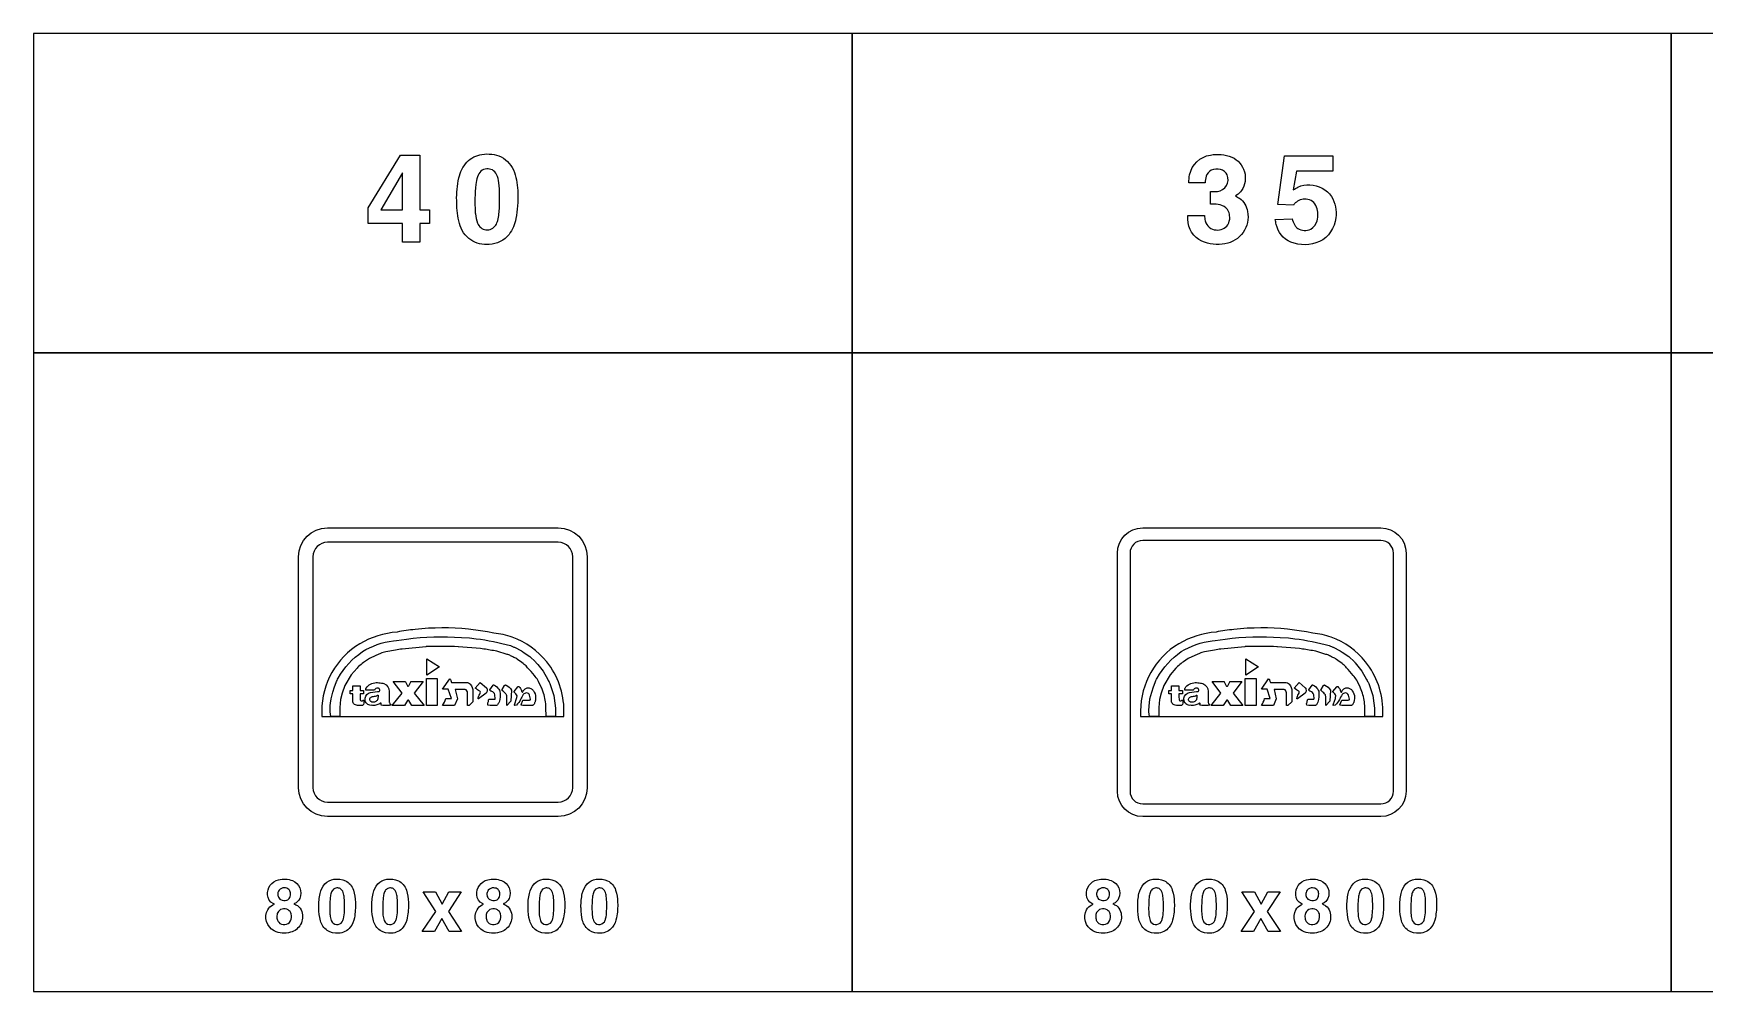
# Model space of a CAD drawing. Extents: x 0 to 18160, y 0 to 2655.
# Drawn here: x 0 to 4633, y 0 to 2655 of the extents above; entities that cross this region are included whole.
import ezdxf

# ---------------------------------------------------------------- set-up
doc = ezdxf.new("R2010")
doc.units = 0
doc.header["$MEASUREMENT"] = 0

msp = doc.modelspace()

# ---------------------------------------------------------------- linework, layer by layer
for points in [[(0, 1770), (2270, 1770), (2270, 2655), (0, 2655)], [(2270, 1770), (4540, 1770), (4540, 2655), (2270, 2655)], [(4540, 1770), (6810, 1770), (6810, 2655), (4540, 2655)], [(927.496, 2171.35), (1017.9, 2317.79), (1070.98, 2317.79), (1070.98, 2166.57), (1097.95, 2166.57), (1097.95, 2128.53), (1070.98, 2128.53), (1070.98, 2076.28), (1023.46, 2076.28), (1023.46, 2128.53), (927.496, 2128.53)], [(1023.46, 2269.13), (963.474, 2166.57), (1023.46, 2166.57)], [(0, 0), (2270, 0), (2270, 1770), (0, 1770)], [(2270, 0), (4540, 0), (4540, 1770), (2270, 1770)], [(4540, 0), (6810, 0), (6810, 1770), (4540, 1770)], [(1090.78, 876.717), (1090.78, 921.627), (1125.72, 899.671)], [(3360.78, 876.717), (3360.78, 921.627), (3395.72, 899.671)], [(1089.39, 793.11), (1089.39, 867.865), (1119.29, 867.865), (1119.29, 793.11)], [(3359.39, 793.11), (3359.39, 867.865), (3389.29, 867.865), (3389.29, 793.11)], [(1115.2, 221.769), (1080.08, 276.319), (1114.84, 276.319), (1133.11, 242.267), (1151.83, 276.319), (1185.98, 276.319), (1150.44, 222.29), (1186.95, 166.272), (1152.4, 166.272), (1132.54, 202.362), (1112.14, 166.272), (1077.99, 166.272)], [(3385.19, 221.769), (3350.07, 276.319), (3384.84, 276.319), (3403.11, 242.267), (3421.83, 276.319), (3455.97, 276.319), (3420.43, 222.29), (3456.95, 166.271), (3422.4, 166.271), (3402.54, 202.361), (3382.14, 166.271), (3347.99, 166.271)]]:
    msp.add_lwpolyline(points, close=True)
for points in [[(1173.29, 2191.65, -0.0563084), (1179.33, 2254.48, -0.130301), (1201.53, 2298.28, -0.174843), (1243.35, 2319.69, -0.147552), (1296.47, 2313.05, -0.192146), (1333.28, 2269.88, -0.0833996), (1342.52, 2212.85, -0.0545507), (1337.51, 2142.08, -0.116773), (1318.43, 2098, -0.221099), (1263.57, 2070.32, -0.162564), (1212.11, 2082.84, -0.174743), (1180.84, 2128.26, -0.0640867), (1173.37, 2186.95)], [(3199.84, 2150.87), (3246.2, 2150.87, 0.0411845), (3248.26, 2135.66, 0.335066), (3278.75, 2110.39, 0.276505), (3310.74, 2124.92, 0.158203), (3316.31, 2145.65, 0.0878221), (3313.34, 2161.57, 0.217575), (3294.82, 2178.43, 0.0882727), (3273.57, 2181.56), (3262.75, 2181.56), (3262.75, 2216.82, 0.0282129), (3282.34, 2217.42, 0.50028), (3309.32, 2262.91, 0.235001), (3290.79, 2277.96, 0.165496), (3265.12, 2275.67, 0.220849), (3250.9, 2259.12, 0.055705), (3248.02, 2240.92), (3203.2, 2240.92, -0.0488003), (3204.97, 2263.51, -0.30773), (3262.59, 2318.01, -0.146685), (3322.07, 2312.08, -0.469869), (3348.61, 2219.31, -0.0891152), (3336.57, 2207.54), (3332.3, 2204.54, -0.0245333), (3343.48, 2198.14, -0.202429), (3365.75, 2161.45, -0.422325), (3303.08, 2072, -0.154301), (3238.98, 2079.19, -0.287878), (3199.96, 2139.89, -0.0143877)], [(1224.67, 2161.12, 0.0124589), (1225.19, 2154.8, 0.0668192), (1230.8, 2129.4, 0.615362), (1281.7, 2123.79, 0.0726881), (1287.15, 2136.83, 0.0588562), (1291.85, 2174.11, 0.0389037), (1290.23, 2241.09, 0.084671), (1283.64, 2264.43, 0.156013), (1272.18, 2276.6, 0.143208), (1256.47, 2279.56, 0.172584), (1240.71, 2273.36, 0.132565), (1230.76, 2257.8, 0.0498315), (1226.21, 2236.08, 0.0368731)], [(3442.43, 2139.57), (3489.39, 2141.35, 0.0452719), (3495.79, 2125.12, 0.0567733), (3500.53, 2118.25, 0.070207), (3504.95, 2114.77, 0.264984), (3540.97, 2112.87, 0.20748), (3558.38, 2135.98, 0.147389), (3557.24, 2174.01, 0.308532), (3527.86, 2195.42, 0.215743), (3498.08, 2185.19, 0.028781), (3492.71, 2178.95), (3450.09, 2180.96), (3467.91, 2315.64), (3601.95, 2315.64), (3601.95, 2273.77), (3501.51, 2273.77), (3492.55, 2221.76, -0.0211252), (3505.46, 2229.3, -0.121371), (3538.8, 2235.15, -0.244671), (3598.59, 2203.2, -0.173069), (3610.16, 2144.07, -0.256779), (3564.98, 2078.08, -0.199585), (3485.44, 2077.01, -0.245625), (3445.16, 2125.91, -0.0170062)], [(815, 485, -0.414213), (735, 565), (735, 1205, -0.414213), (815, 1285), (1455, 1285, -0.414213), (1535, 1205), (1535, 565, -0.414213), (1455, 485)], [(3075, 485, -0.414213), (3005, 555), (3005, 1215, -0.414213), (3075, 1285), (3735, 1285, -0.414213), (3805, 1215), (3805, 555, -0.414213), (3735, 485)], [(815, 525), (1455, 525, 0.414213), (1495, 565), (1495, 1205, 0.414213), (1455, 1245), (815, 1245, 0.414213), (775, 1205), (775, 565, 0.414213)], [(3075, 520), (3735, 520, 0.414213), (3770, 555), (3770, 1215, 0.414213), (3735, 1250), (3075, 1250, 0.414213), (3040, 1215), (3040, 555, 0.414213)], [(799.307, 762.286), (1470.69, 762.286), (1470.7, 777.603, 0.170556), (1422.96, 913.382, 0.141413), (1327.47, 981.705, 0.0603393), (1276.59, 993.437), (1258.72, 996.534, 0.0188135), (1206.31, 1003.93, 0.0541425), (1058.08, 1003.49, 0.0178528), (1008.38, 996.275, 0.111838), (904.901, 963.661, 0.263622), (799.301, 777.573)], [(1186.22, 981.472), (1208.93, 980.263), (1227.06, 977.732, -0.0401113), (1322.32, 958.501), (1331.97, 954.696, -0.00929328), (1333.27, 954.238), (1352.69, 943.754, -0.0451817), (1358.03, 940.439), (1376, 928.238), (1392.1, 913.254, -0.0103097), (1393.9, 910.991), (1397.89, 906.233), (1412.83, 887.784), (1425.79, 864.783, 0.0254753), (1428.65, 859.571, -0.0325671), (1429.84, 857.324, -0.0189868), (1431.47, 853.286), (1441.05, 825.876, -0.0207247), (1442.71, 820.278), (1445.76, 799.321), (1447.53, 784.899, -0.0150402), (1447.46, 762.273), (1420.99, 762.273), (1420.81, 787.269, 0.0815608), (1413.91, 826.972), (1409.2, 840.296), (1407.52, 843.879), (1400.24, 859.401, 0.0553786), (1391.31, 872.838), (1388.78, 876.214, 0.00994778), (1369.89, 897.487, 0.0556278), (1360.56, 906.713), (1357.9, 908.699, 0.00642937), (1341.93, 920.467, 0.0574168), (1332.21, 926.116, -0.0273158), (1325.24, 929.302, 0.0779345), (1315.18, 933.645), (1312.88, 934.425), (1284.97, 942.794), (1275.36, 944.648, 0.0186226), (1239.4, 950.327), (1178.56, 955.657), (1177.09, 955.701), (1167.59, 955.785), (1089.01, 955.745, 0.00482963), (1087.74, 955.677), (1022.07, 949.172, 0.0298617), (1003.72, 946.325), (976.747, 941.314, 0.0715099), (962.31, 936.797), (949.358, 931.703), (931.264, 922.521), (917.826, 914.064, 0.0198164), (914.818, 911.798, 0.011105), (901.512, 901.08, 0.0256405), (897.06, 896.436), (881.233, 878.109), (863.435, 848.088), (856.094, 826.673), (851.319, 809.14), (849.653, 787.029, 0.0308381), (849.569, 780.751, -0.0150218), (849.631, 777.692), (849.457, 762.273), (824.012, 762.273), (822.381, 775.468), (822.327, 777.022), (823.031, 793.087), (823.707, 799.542), (824.932, 811.522), (830.037, 829.779), (834.707, 844.741), (839.23, 856.005, -0.0604219), (845.094, 868.451, -0.114009), (911.807, 941.887, -0.110602), (997.943, 971.751), (1006.1, 972.902), (1034.03, 976.848, -0.0476247)], [(3069.31, 762.286), (3740.69, 762.286), (3740.7, 777.603, 0.170556), (3692.96, 913.382, 0.141413), (3597.47, 981.705, 0.0603393), (3546.59, 993.437), (3528.72, 996.534, 0.0188135), (3476.31, 1003.93, 0.0541425), (3328.08, 1003.49, 0.0178528), (3278.38, 996.275, 0.111838), (3174.9, 963.661, 0.263622), (3069.3, 777.573)], [(3456.22, 981.472), (3478.93, 980.263), (3497.06, 977.732, -0.0401113), (3592.32, 958.501), (3601.97, 954.696, -0.00929328), (3603.27, 954.238), (3622.69, 943.754, -0.0451817), (3628.03, 940.439), (3646, 928.238), (3662.1, 913.254, -0.0103097), (3663.9, 910.991), (3667.89, 906.233), (3682.83, 887.784), (3695.79, 864.783, 0.0254753), (3698.65, 859.571, -0.0325671), (3699.84, 857.324, -0.0189868), (3701.47, 853.286), (3711.05, 825.876, -0.0207247), (3712.71, 820.278), (3715.76, 799.321), (3717.53, 784.899, -0.0150402), (3717.46, 762.273), (3690.99, 762.273), (3690.81, 787.269, 0.0815608), (3683.91, 826.972), (3679.2, 840.296), (3677.52, 843.879), (3670.24, 859.401, 0.0553786), (3661.31, 872.838), (3658.78, 876.214, 0.00994778), (3639.89, 897.487, 0.0556278), (3630.56, 906.713), (3627.9, 908.699, 0.00642937), (3611.93, 920.467, 0.0574168), (3602.21, 926.116, -0.0273158), (3595.24, 929.302, 0.0779345), (3585.18, 933.645), (3582.88, 934.425), (3554.97, 942.794), (3545.36, 944.648, 0.0186226), (3509.4, 950.327), (3448.56, 955.657), (3447.09, 955.701), (3437.59, 955.785), (3359.01, 955.745, 0.00482963), (3357.74, 955.677), (3292.07, 949.172, 0.0298617), (3273.72, 946.325), (3246.75, 941.314, 0.0715099), (3232.31, 936.797), (3219.36, 931.703), (3201.26, 922.521), (3187.83, 914.064, 0.0198164), (3184.82, 911.798, 0.011105), (3171.51, 901.08, 0.0256405), (3167.06, 896.436), (3151.23, 878.109), (3133.43, 848.088), (3126.09, 826.673), (3121.32, 809.14), (3119.65, 787.029, 0.0308381), (3119.57, 780.751, -0.0150218), (3119.63, 777.692), (3119.46, 762.273), (3094.01, 762.273), (3092.38, 775.468), (3092.33, 777.022), (3093.03, 793.087), (3093.71, 799.542), (3094.93, 811.522), (3100.04, 829.779), (3104.71, 844.741), (3109.23, 856.005, -0.0604219), (3115.09, 868.451, -0.114009), (3181.81, 941.887, -0.110602), (3267.94, 971.751), (3276.1, 972.902), (3304.03, 976.848, -0.0476247)], [(913.449, 807.107), (913.449, 807.724), (915.838, 807.713), (915.838, 805.296), (915.838, 798.715, -0.398273), (912.15, 793.119), (910.545, 793.12), (898.452, 793.119, -0.111874), (892.48, 794.244, -0.175872), (885.975, 800.26, -0.136157), (885.287, 804.957), (885.287, 825.236), (877.687, 825.236), (877.687, 834.346), (885.287, 834.346), (885.287, 847.427), (905.605, 847.427), (905.605, 834.346), (914.943, 834.346), (914.943, 825.236), (905.605, 825.236), (905.605, 816.609), (905.73, 809.341, 0.160601), (906.614, 806.975, 0.463382)], [(924.926, 797.702, -0.0967747), (922.225, 800.341, -0.164524), (919.5, 812.851, -0.334343), (934.5, 828.371), (954.1, 831.328, -0.0565197), (955.67, 831.313, 0.0580126), (957.951, 831.313, 0.209314), (959.5, 832.326, 0.192744), (960.301, 836.07, 0.165194), (958.653, 839.652, 0.16499), (956.81, 840.555, 0.0595443), (951.764, 840.771, 0.229572), (947.963, 838.497, -0.02095), (945.318, 835.326), (939.389, 835.228), (921.56, 835.228), (921.619, 839.433, -0.0083336), (922.412, 840.585, -0.254093), (950.56, 856.119, -0.0317652), (965.233, 854.964, -0.0541736), (971.432, 853.515, -0.31296), (986.557, 831.396), (986.326, 805.725, 0.0220169), (986.262, 802.378, 0.112381), (986.645, 800.938, -0.0356084), (988.432, 796.703, 0.0952175), (989.475, 795.584, -0.0198147), (991.293, 794.392, -0.277193), (991.275, 793.244), (986.795, 793.11), (969.043, 793.11), (964.764, 793.218, -0.258822), (963.787, 794.204, -0.0877574), (963.875, 795.964, 0.0368192), (964.094, 797.888, 0.163467), (963.744, 799.13, 0.457905), (961.281, 799.041, -0.0999742), (957.918, 796.756, -0.101867), (946.082, 793.117), (940.707, 793.11, 0.0205106), (935.233, 793.11, -0.208557)], [(1030.29, 859.215, -0.108576), (1031.27, 858.561), (1036.6, 847.382, 0.0401614), (1037.3, 846.297, 0.184638), (1038.75, 845.647, 0.184638), (1040.19, 846.297, 0.0401614), (1040.89, 847.382), (1046.22, 858.561, -0.108548), (1047.2, 859.215), (1080.15, 859.215), (1055.61, 827.197), (1083.02, 793.119), (1049.07, 793.119), (1040.61, 806.324, 0.547493), (1036.88, 806.324), (1028.42, 793.119), (994.469, 793.119), (1021.89, 827.197), (997.341, 859.215)], [(1134.36, 793.11, 0.0514418), (1143.12, 811.745), (1158.82, 811.91), (1150.04, 837.914), (1134.23, 838.228), (1153.96, 866.378, -0.191451), (1155.65, 865.514, -0.0763303), (1156.66, 862.966, 0.0535839), (1157.78, 859.795, 0.0546944), (1159.14, 856.832), (1195.08, 856.715), (1199.9, 856.715, -0.207843), (1211.15, 851.497, -0.189366), (1218.43, 832.125), (1218.31, 802.854), (1207.76, 793.11), (1203.26, 793.11, -0.0264421), (1203.3, 794.327), (1203.43, 796.381), (1203.44, 827.534, 0.303844), (1196.92, 837.27), (1169.11, 836.831), (1175.21, 810.918), (1167.28, 793.11)], [(1234.18, 811.556, -0.229151), (1232.73, 811.528, -0.112341), (1232.62, 813.379, -0.0123559), (1233.63, 816.321), (1234.06, 817.991, -0.0481292), (1237.31, 824.558, 0.122018), (1238.89, 830.048, 0.199377), (1237.68, 832.601, -0.0789936), (1224.98, 841.138), (1238.87, 856.362), (1255.84, 842.043, -0.0652374), (1256.94, 840.566, -0.0759991), (1257.56, 838.073, -0.110017), (1257.2, 830.071, -0.162321), (1255.09, 826.966)], [(1284.03, 793.11), (1277.78, 793.11), (1265.87, 793.11), (1259.72, 793.89, -0.111945), (1259.98, 800.004, -0.0106235), (1261.11, 803.931, 0.0415124), (1261.44, 806.475, -0.0800032), (1261.93, 808.677, -0.246552), (1263.49, 809.89), (1279.59, 810.234, 0.0225209), (1279.98, 811.391), (1279.06, 822.622, 0.227662), (1275.42, 828.733, 0.0324103), (1270.78, 831.358, 0.0375462), (1267.98, 832.782, -0.0649898), (1266.17, 833.611, -0.363513), (1265.25, 836.466), (1274.39, 849.341, -0.170762), (1276.32, 849.657, -0.0522487), (1277.66, 849.076, -0.12233), (1290.38, 837.532, -0.0385998), (1293.05, 832.31, -0.104136), (1290.98, 801.66, -0.0231419), (1286.41, 794.546, -0.173901)], [(1312.75, 793.11), (1312.75, 813.201, 0.0992726), (1311.42, 822.001, 0.102967), (1309.4, 824.947, -0.00803077), (1304.72, 830.075, 0.0866947), (1300.71, 833.007, -0.258421), (1299.03, 835.077, -0.119464), (1299.31, 837.113), (1305.91, 848.188, -0.12472), (1307.64, 849.407, -0.205825), (1310.34, 849.04, -0.139728), (1325.21, 835.122), (1323.64, 804.565)], [(1332.95, 793.11, -0.0507785), (1333.42, 794.747), (1334.3, 797.297), (1339.06, 812.219), (1339.81, 814.551), (1340.58, 819.453, 0.170435), (1337.45, 824.808, -0.0255037), (1333.53, 828.498, -0.0504133), (1332.36, 830.086, -0.235571), (1332.38, 831.345), (1343.23, 844.707, -0.103089), (1344.21, 845.377, -0.242419), (1345.56, 845.165, -0.105638), (1350.34, 839.728, -0.0573107), (1352.07, 836.761, -0.0176751), (1353.28, 832.394, 0.037667), (1354.46, 829.852, 0.259604), (1355.88, 829.619, 0.157366), (1357.5, 832.205, -0.0458018), (1358.24, 834.575, -0.40478), (1380.32, 839.024, -0.0987179), (1385.99, 833.588, -0.14397), (1392.26, 815.07, -0.0973084), (1391.37, 807.62, 0.00493513), (1390.5, 802.662, -0.0818362), (1389.5, 800.08, -0.0046505), (1387.71, 796.097, -0.171281), (1385.11, 793.42, -0.0330404), (1383.98, 793.11), (1378.63, 793.11), (1357.14, 793.11), (1352.86, 793.224, -0.306894), (1351.84, 794.219), (1356.68, 807.208, -0.0549868), (1357.84, 807.883), (1374.76, 807.87, 0.0666103), (1377.55, 808.512, 0.191533), (1378.38, 809.845), (1375.42, 821.378, 0.591103), (1357.76, 822.885, 0.0573385), (1350.57, 809.133, -0.0588222), (1339.02, 793.243)], [(3183.45, 807.107), (3183.45, 807.724), (3185.84, 807.713), (3185.84, 805.296), (3185.84, 798.715, -0.398273), (3182.15, 793.119), (3180.55, 793.12), (3168.45, 793.119, -0.111874), (3162.48, 794.244, -0.175872), (3155.97, 800.26, -0.136157), (3155.29, 804.957), (3155.29, 825.236), (3147.69, 825.236), (3147.69, 834.346), (3155.29, 834.346), (3155.29, 847.427), (3175.61, 847.427), (3175.61, 834.346), (3184.94, 834.346), (3184.94, 825.236), (3175.61, 825.236), (3175.61, 816.609), (3175.73, 809.341, 0.160601), (3176.61, 806.975, 0.463382)], [(3194.93, 797.702, -0.0967747), (3192.22, 800.341, -0.164524), (3189.5, 812.851, -0.334343), (3204.5, 828.371), (3224.1, 831.328, -0.0565197), (3225.67, 831.313, 0.0580126), (3227.95, 831.313, 0.209314), (3229.5, 832.326, 0.192744), (3230.3, 836.07, 0.165194), (3228.65, 839.652, 0.16499), (3226.81, 840.555, 0.0595443), (3221.76, 840.771, 0.229572), (3217.96, 838.497, -0.02095), (3215.32, 835.326), (3209.39, 835.228), (3191.56, 835.228), (3191.62, 839.433, -0.0083336), (3192.41, 840.585, -0.254093), (3220.56, 856.119, -0.0317652), (3235.23, 854.964, -0.0541736), (3241.43, 853.515, -0.31296), (3256.56, 831.396), (3256.33, 805.725, 0.0220169), (3256.26, 802.378, 0.112381), (3256.64, 800.938, -0.0356084), (3258.43, 796.703, 0.0952175), (3259.47, 795.584, -0.0198147), (3261.29, 794.392, -0.277193), (3261.28, 793.244), (3256.8, 793.11), (3239.04, 793.11), (3234.76, 793.218, -0.258822), (3233.79, 794.204, -0.0877574), (3233.88, 795.964, 0.0368192), (3234.09, 797.888, 0.163467), (3233.74, 799.13, 0.457905), (3231.28, 799.041, -0.0999742), (3227.92, 796.756, -0.101867), (3216.08, 793.117), (3210.71, 793.11, 0.0205106), (3205.23, 793.11, -0.208557)], [(3300.29, 859.215, -0.108576), (3301.27, 858.561), (3306.6, 847.382, 0.0401614), (3307.3, 846.297, 0.184638), (3308.75, 845.647, 0.184638), (3310.19, 846.297, 0.0401614), (3310.89, 847.382), (3316.22, 858.561, -0.108548), (3317.2, 859.215), (3350.15, 859.215), (3325.61, 827.197), (3353.02, 793.119), (3319.07, 793.119), (3310.61, 806.324, 0.547493), (3306.88, 806.324), (3298.42, 793.119), (3264.47, 793.119), (3291.89, 827.197), (3267.34, 859.215)], [(3404.36, 793.11, 0.0514418), (3413.12, 811.745), (3428.82, 811.91), (3420.04, 837.914), (3404.23, 838.228), (3423.96, 866.378, -0.191451), (3425.65, 865.514, -0.0763303), (3426.66, 862.966, 0.0535839), (3427.78, 859.795, 0.0546944), (3429.14, 856.832), (3465.08, 856.715), (3469.9, 856.715, -0.207843), (3481.15, 851.497, -0.189366), (3488.43, 832.125), (3488.31, 802.854), (3477.76, 793.11), (3473.26, 793.11, -0.0264421), (3473.3, 794.327), (3473.43, 796.381), (3473.44, 827.534, 0.303844), (3466.92, 837.27), (3439.11, 836.831), (3445.21, 810.918), (3437.28, 793.11)], [(3504.18, 811.556, -0.229151), (3502.73, 811.528, -0.112341), (3502.62, 813.379, -0.0123559), (3503.63, 816.321), (3504.06, 817.991, -0.0481292), (3507.31, 824.558, 0.122018), (3508.89, 830.048, 0.199377), (3507.68, 832.601, -0.0789936), (3494.98, 841.138), (3508.87, 856.362), (3525.84, 842.043, -0.0652374), (3526.94, 840.566, -0.0759991), (3527.56, 838.073, -0.110017), (3527.2, 830.071, -0.162321), (3525.09, 826.966)], [(3554.03, 793.11), (3547.78, 793.11), (3535.87, 793.11), (3529.72, 793.89, -0.111945), (3529.98, 800.004, -0.0106235), (3531.11, 803.931, 0.0415124), (3531.44, 806.475, -0.0800032), (3531.93, 808.677, -0.246552), (3533.49, 809.89), (3549.59, 810.234, 0.0225209), (3549.98, 811.391), (3549.06, 822.622, 0.227662), (3545.42, 828.733, 0.0324103), (3540.78, 831.358, 0.0375462), (3537.98, 832.782, -0.0649898), (3536.17, 833.611, -0.363513), (3535.25, 836.466), (3544.39, 849.341, -0.170762), (3546.32, 849.657, -0.0522487), (3547.66, 849.076, -0.12233), (3560.38, 837.532, -0.0385998), (3563.05, 832.31, -0.104136), (3560.98, 801.66, -0.0231419), (3556.41, 794.546, -0.173901)], [(3582.75, 793.11), (3582.75, 813.201, 0.0992726), (3581.42, 822.001, 0.102967), (3579.4, 824.947, -0.00803077), (3574.72, 830.075, 0.0866947), (3570.71, 833.007, -0.258421), (3569.03, 835.077, -0.119464), (3569.31, 837.113), (3575.91, 848.188, -0.12472), (3577.64, 849.407, -0.205825), (3580.34, 849.04, -0.139728), (3595.21, 835.122), (3593.64, 804.565)], [(3602.95, 793.11, -0.0507785), (3603.42, 794.747), (3604.3, 797.297), (3609.06, 812.219), (3609.81, 814.551), (3610.58, 819.453, 0.170435), (3607.45, 824.808, -0.0255037), (3603.53, 828.498, -0.0504133), (3602.36, 830.086, -0.235571), (3602.38, 831.345), (3613.23, 844.707, -0.103089), (3614.21, 845.377, -0.242419), (3615.56, 845.165, -0.105638), (3620.34, 839.728, -0.0573107), (3622.07, 836.761, -0.0176751), (3623.28, 832.394, 0.037667), (3624.46, 829.852, 0.259604), (3625.88, 829.619, 0.157366), (3627.5, 832.205, -0.0458018), (3628.24, 834.575, -0.40478), (3650.32, 839.024, -0.0987179), (3655.99, 833.588, -0.14397), (3662.26, 815.07, -0.0973084), (3661.37, 807.62, 0.00493513), (3660.5, 802.662, -0.0818362), (3659.5, 800.08, -0.0046505), (3657.71, 796.097, -0.171281), (3655.11, 793.42, -0.0330404), (3653.98, 793.11), (3648.63, 793.11), (3627.14, 793.11), (3622.86, 793.224, -0.306894), (3621.84, 794.219), (3626.68, 807.208, -0.0549868), (3627.84, 807.883), (3644.76, 807.87, 0.0666103), (3647.55, 808.512, 0.191533), (3648.38, 809.845), (3645.42, 821.378, 0.591103), (3627.76, 822.885, 0.0573385), (3620.57, 809.133, -0.0588222), (3609.02, 793.243)], [(955.329, 821.705, -0.0342065), (955.013, 813.309, -0.0701764), (953.72, 808.584, -0.182246), (947.526, 803.065, -0.16101), (937.87, 802.134, -0.202335), (933.042, 805.558, -0.297267), (933.703, 813.844, -0.112212), (936.706, 816.049, -0.0205811), (937.942, 816.569, -0.0427221), (942.913, 817.898, 0.0150827), (948.259, 819.008, 0.0598234), (953.892, 821.034)], [(3225.33, 821.705, -0.0342065), (3225.01, 813.309, -0.0701764), (3223.72, 808.584, -0.182246), (3217.53, 803.065, -0.16101), (3207.87, 802.134, -0.202335), (3203.04, 805.558, -0.297267), (3203.7, 813.844, -0.112212), (3206.71, 816.049, -0.0205811), (3207.94, 816.569, -0.0427221), (3212.91, 817.898, 0.0150827), (3218.26, 819.008, 0.0598234), (3223.89, 821.034)], [(667.968, 242.323, -0.0382282), (664.485, 243.627, -0.270406), (649.106, 267.703, -0.377372), (679.437, 309.622, -0.15371), (717.921, 307.513, -0.416366), (738.324, 258.058, -0.173733), (723.774, 243.674), (722.328, 242.987, -0.0479914), (731.997, 238.034, -0.173856), (743.608, 221.873, -0.440125), (712.542, 164.243, -0.184), (667.115, 168.106, -0.410286), (649.627, 226.897, -0.151435), (664.035, 240.357)], [(677.305, 267.821, 0.0587981), (678.182, 263.887, 0.18403), (685.267, 254.717, 0.217144), (702.684, 253.485, 0.192437), (710.883, 260.57, 0.157808), (712.542, 273.982, 0.166677), (707.968, 282.821, 0.173614), (695.954, 287.323, 0.2359), (681.001, 280.902, 0.184791)], [(791.138, 234.258, -0.0563084), (794.763, 271.959, -0.130301), (808.081, 298.238, -0.174843), (833.176, 311.082, -0.147552), (865.048, 307.101, -0.192146), (887.133, 281.201, -0.0833996), (892.678, 246.983, -0.0545507), (889.668, 204.518, -0.116773), (878.223, 178.073, -0.221099), (845.308, 161.461, -0.162564), (814.432, 168.973, -0.174743), (795.664, 196.224, -0.0640867), (791.185, 231.438)], [(821.967, 215.94, 0.0124589), (822.275, 212.149, 0.0668192), (825.64, 196.912, 0.615362), (856.185, 193.547, 0.0726881), (859.455, 201.367, 0.0588562), (862.275, 223.736, 0.0389037), (861.304, 263.926, 0.084671), (857.346, 277.93, 0.156013), (850.474, 285.229, 0.143208), (841.043, 287.006, 0.172584), (831.588, 283.286, 0.132565), (825.616, 273.949, 0.0498315), (822.891, 260.916, 0.0368731)], [(937.884, 234.249, -0.0563084), (941.51, 271.95, -0.130301), (954.827, 298.23, -0.174843), (979.922, 311.073, -0.147552), (1011.79, 307.092, -0.192146), (1033.88, 281.192, -0.0833996), (1039.42, 246.974, -0.0545507), (1036.41, 204.509, -0.116773), (1024.97, 178.064, -0.221099), (992.055, 161.452, -0.162564), (961.178, 168.964, -0.174743), (942.41, 196.215, -0.0640867), (937.931, 231.429)], [(968.713, 215.931, 0.0124589), (969.021, 212.14, 0.0668192), (972.386, 196.903, 0.615362), (1002.93, 193.538, 0.0726881), (1006.2, 201.358, 0.0588562), (1009.02, 223.727, 0.0389037), (1008.05, 263.917, 0.084671), (1004.09, 277.922, 0.156013), (997.22, 285.22, 0.143208), (987.789, 286.997, 0.172584), (978.334, 283.277, 0.132565), (972.363, 273.94, 0.0498315), (969.637, 260.907, 0.0368731)], [(1248.01, 242.296, -0.0382282), (1244.53, 243.599, -0.270406), (1229.15, 267.675, -0.377372), (1259.48, 309.594, -0.15371), (1297.96, 307.485, -0.416366), (1318.36, 258.03, -0.173733), (1303.82, 243.646), (1302.37, 242.959, -0.0479914), (1312.04, 238.007, -0.173856), (1323.65, 221.846, -0.440125), (1292.58, 164.215, -0.184), (1247.16, 168.078, -0.410286), (1229.67, 226.869, -0.151435), (1244.08, 240.329)], [(1257.35, 267.793, 0.0587981), (1258.22, 263.86, 0.18403), (1265.31, 254.689, 0.217144), (1282.73, 253.457, 0.192437), (1290.92, 260.542, 0.157808), (1292.58, 273.955, 0.166677), (1288.01, 282.793, 0.173614), (1276, 287.296, 0.2359), (1261.04, 280.874, 0.184791)], [(1371.18, 234.284, -0.0563084), (1374.8, 271.986, -0.130301), (1388.12, 298.265, -0.174843), (1413.22, 311.109, -0.147552), (1445.09, 307.128, -0.192146), (1467.17, 281.228, -0.0833996), (1472.72, 247.01, -0.0545507), (1469.71, 204.545, -0.116773), (1458.26, 178.1, -0.221099), (1425.35, 161.488, -0.162564), (1394.47, 169, -0.174743), (1375.71, 196.251, -0.0640867), (1371.23, 231.465)], [(1402.01, 215.967, 0.0124589), (1402.32, 212.175, 0.0668192), (1405.68, 196.939, 0.615362), (1436.23, 193.574, 0.0726881), (1439.5, 201.394, 0.0588562), (1442.32, 223.763, 0.0389037), (1441.34, 263.953, 0.084671), (1437.39, 277.957, 0.156013), (1430.52, 285.256, 0.143208), (1421.08, 287.033, 0.172584), (1411.63, 283.313, 0.132565), (1405.66, 273.976, 0.0498315), (1402.93, 260.943, 0.0368731)], [(1517.93, 234.312, -0.0563084), (1521.55, 272.013, -0.130301), (1534.87, 298.293, -0.174843), (1559.96, 311.136, -0.147552), (1591.84, 307.155, -0.192146), (1613.92, 281.255, -0.0833996), (1619.47, 247.037, -0.0545507), (1616.46, 204.573, -0.116773), (1605.01, 178.127, -0.221099), (1572.1, 161.516, -0.162564), (1541.22, 169.028, -0.174743), (1522.45, 196.279, -0.0640867), (1517.97, 231.492)], [(1548.75, 215.994, 0.0124589), (1549.06, 212.203, 0.0668192), (1552.43, 196.966, 0.615362), (1582.97, 193.601, 0.0726881), (1586.24, 201.421, 0.0588562), (1589.06, 223.791, 0.0389037), (1588.09, 263.98, 0.084671), (1584.13, 277.985, 0.156013), (1577.26, 285.283, 0.143208), (1567.83, 287.061, 0.172584), (1558.38, 283.34, 0.132565), (1552.4, 274.004, 0.0498315), (1549.68, 260.971, 0.0368731)], [(2937.96, 242.323, -0.0382282), (2934.48, 243.627, -0.270406), (2919.1, 267.702, -0.377372), (2949.43, 309.622, -0.15371), (2987.91, 307.513, -0.416366), (3008.32, 258.058, -0.173733), (2993.77, 243.674), (2992.32, 242.987, -0.0479914), (3001.99, 238.034, -0.173856), (3013.6, 221.873, -0.440125), (2982.54, 164.243, -0.184), (2937.11, 168.105, -0.410286), (2919.62, 226.897, -0.151435), (2934.03, 240.357)], [(2947.3, 267.821, 0.0587981), (2948.18, 263.887, 0.18403), (2955.26, 254.717, 0.217144), (2972.68, 253.485, 0.192437), (2980.88, 260.57, 0.157808), (2982.54, 273.982, 0.166677), (2977.96, 282.821, 0.173614), (2965.95, 287.323, 0.2359), (2951, 280.902, 0.184791)], [(3061.13, 234.257, -0.0563084), (3064.76, 271.959, -0.130301), (3078.07, 298.238, -0.174843), (3103.17, 311.082, -0.147552), (3135.04, 307.101, -0.192146), (3157.13, 281.2, -0.0833996), (3162.67, 246.982, -0.0545507), (3159.66, 204.518, -0.116773), (3148.22, 178.073, -0.221099), (3115.3, 161.461, -0.162564), (3084.43, 168.973, -0.174743), (3065.66, 196.224, -0.0640867), (3061.18, 231.437)], [(3091.96, 215.94, 0.0124589), (3092.27, 212.148, 0.0668192), (3095.63, 196.911, 0.615362), (3126.18, 193.546, 0.0726881), (3129.45, 201.366, 0.0588562), (3132.27, 223.736, 0.0389037), (3131.3, 263.926, 0.084671), (3127.34, 277.93, 0.156013), (3120.47, 285.229, 0.143208), (3111.04, 287.006, 0.172584), (3101.58, 283.286, 0.132565), (3095.61, 273.949, 0.0498315), (3092.89, 260.916, 0.0368731)], [(3207.88, 234.248, -0.0563084), (3211.5, 271.95, -0.130301), (3224.82, 298.229, -0.174843), (3249.92, 311.073, -0.147552), (3281.79, 307.092, -0.192146), (3303.87, 281.192, -0.0833996), (3309.42, 246.974, -0.0545507), (3306.41, 204.509, -0.116773), (3294.96, 178.064, -0.221099), (3262.05, 161.452, -0.162564), (3231.17, 168.964, -0.174743), (3212.4, 196.215, -0.0640867), (3207.93, 231.428)], [(3238.71, 215.931, 0.0124589), (3239.02, 212.139, 0.0668192), (3242.38, 196.902, 0.615362), (3272.93, 193.537, 0.0726881), (3276.2, 201.357, 0.0588562), (3279.02, 223.727, 0.0389037), (3278.04, 263.917, 0.084671), (3274.09, 277.921, 0.156013), (3267.21, 285.22, 0.143208), (3257.78, 286.997, 0.172584), (3248.33, 283.277, 0.132565), (3242.36, 273.94, 0.0498315), (3239.63, 260.907, 0.0368731)], [(3518, 242.296, -0.0382282), (3514.52, 243.599, -0.270406), (3499.14, 267.675, -0.377372), (3529.47, 309.594, -0.15371), (3567.96, 307.485, -0.416366), (3588.36, 258.03, -0.173733), (3573.81, 243.646), (3572.36, 242.959, -0.0479914), (3582.03, 238.007, -0.173856), (3593.64, 221.845, -0.440125), (3562.58, 164.215, -0.184), (3517.15, 168.078, -0.410286), (3499.66, 226.869, -0.151435), (3514.07, 240.329)], [(3527.34, 267.793, 0.0587981), (3528.22, 263.86, 0.18403), (3535.3, 254.689, 0.217144), (3552.72, 253.457, 0.192437), (3560.92, 260.542, 0.157808), (3562.58, 273.954, 0.166677), (3558, 282.793, 0.173614), (3545.99, 287.296, 0.2359), (3531.04, 280.874, 0.184791)], [(3641.17, 234.284, -0.0563084), (3644.8, 271.986, -0.130301), (3658.12, 298.265, -0.174843), (3683.21, 311.109, -0.147552), (3715.08, 307.128, -0.192146), (3737.17, 281.227, -0.0833996), (3742.71, 247.009, -0.0545507), (3739.7, 204.545, -0.116773), (3728.26, 178.099, -0.221099), (3695.34, 161.488, -0.162564), (3664.47, 169, -0.174743), (3645.7, 196.251, -0.0640867), (3641.22, 231.464)], [(3672, 215.967, 0.0124589), (3672.31, 212.175, 0.0668192), (3675.68, 196.938, 0.615362), (3706.22, 193.573, 0.0726881), (3709.49, 201.393, 0.0588562), (3712.31, 223.763, 0.0389037), (3711.34, 263.953, 0.084671), (3707.38, 277.957, 0.156013), (3700.51, 285.256, 0.143208), (3691.08, 287.033, 0.172584), (3681.62, 283.313, 0.132565), (3675.65, 273.976, 0.0498315), (3672.93, 260.943, 0.0368731)], [(3787.92, 234.312, -0.0563084), (3791.54, 272.013, -0.130301), (3804.86, 298.293, -0.174843), (3829.96, 311.136, -0.147552), (3861.83, 307.155, -0.192146), (3883.91, 281.255, -0.0833996), (3889.46, 247.037, -0.0545507), (3886.45, 204.572, -0.116773), (3875, 178.127, -0.221099), (3842.09, 161.515, -0.162564), (3811.21, 169.027, -0.174743), (3792.45, 196.278, -0.0640867), (3787.97, 231.492)], [(3818.75, 215.994, 0.0124589), (3819.06, 212.203, 0.0668192), (3822.42, 196.966, 0.615362), (3852.97, 193.601, 0.0726881), (3856.24, 201.421, 0.0588562), (3859.06, 223.79, 0.0389037), (3858.09, 263.98, 0.084671), (3854.13, 277.985, 0.156013), (3847.26, 285.283, 0.143208), (3837.82, 287.06, 0.172584), (3828.37, 283.34, 0.132565), (3822.4, 274.004, 0.0498315), (3819.67, 260.97, 0.0368731)], [(674.84, 207.087, 0.0490068), (675.765, 200.381, 0.121824), (679.864, 191.992, 0.229649), (696.878, 185.641, 0.256774), (712.873, 195.57, 0.178638), (714.674, 215.12, 0.196143), (706.475, 226.186, 0.197496), (689.082, 228.271, 0.222887), (677.163, 219.006, 0.124888)], [(1254.88, 207.059, 0.0490068), (1255.81, 200.353, 0.121824), (1259.91, 191.964, 0.229649), (1276.92, 185.613, 0.256774), (1292.91, 195.542, 0.178638), (1294.72, 215.092, 0.196143), (1286.52, 226.158, 0.197496), (1269.12, 228.244, 0.222887), (1257.2, 218.978, 0.124888)], [(2944.83, 207.086, 0.0490068), (2945.76, 200.38, 0.121824), (2949.86, 191.992, 0.229649), (2966.87, 185.641, 0.256774), (2982.87, 195.57, 0.178638), (2984.67, 215.12, 0.196143), (2976.47, 226.186, 0.197496), (2959.08, 228.271, 0.222887), (2947.16, 219.006, 0.124888)], [(3524.88, 207.059, 0.0490068), (3525.8, 200.352, 0.121824), (3529.9, 191.964, 0.229649), (3546.91, 185.613, 0.256774), (3562.91, 195.542, 0.178638), (3564.71, 215.092, 0.196143), (3556.51, 226.158, 0.197496), (3539.12, 228.244, 0.222887), (3527.2, 218.978, 0.124888)]]:
    msp.add_lwpolyline(points, format="xyb", close=True)

doc.saveas('drawing.dxf')
